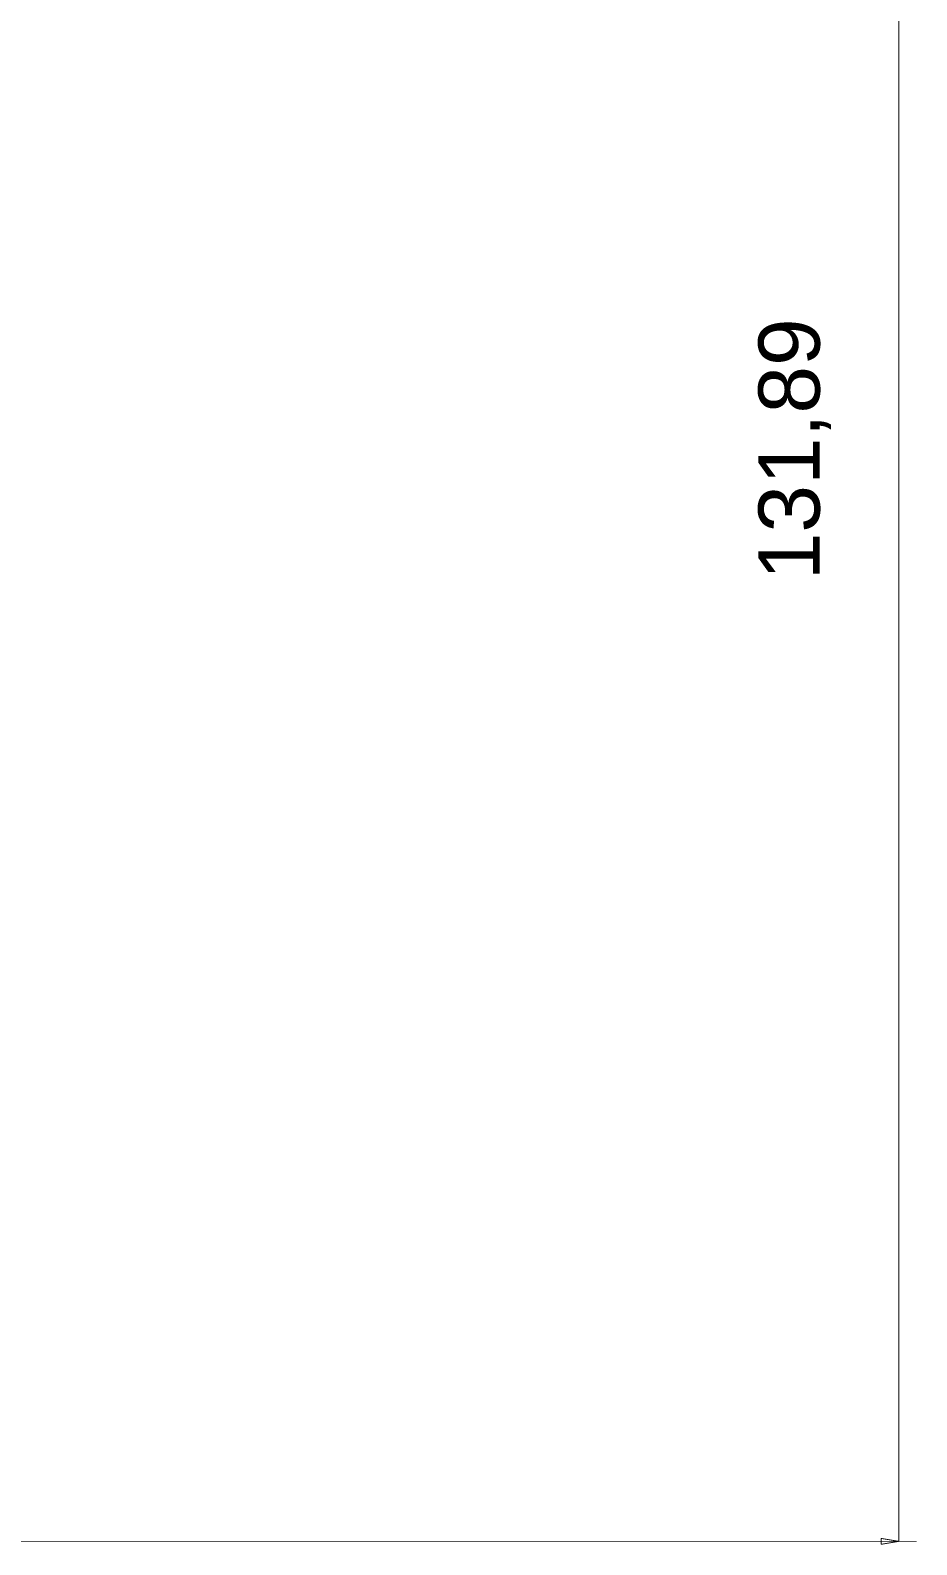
# Model space of a CAD drawing. Header units: millimetres. Extents: x 178 to 562, y 241 to 450.
# Drawn here: x 236.7 to 287.3, y 250 to 336.5 of the extents above; entities that cross this region are included whole.
import ezdxf

# ---------------------------------------------------------------- set-up
doc = ezdxf.new("R2010")
doc.units = ezdxf.units.MM
doc.layers.add('Mechanical1', color=6, linetype='Continuous')
doc.styles.add('Arial', font='arial.ttf', dxfattribs={"height": 0.2})

msp = doc.modelspace()

# ---------------------------------------------------------------- linework, layer by layer
at = {"layer": 'Mechanical1', "const_width": 0.05}
for points in [[(286.293, 250.21), (286.293, 382.099)], [(214.241, 250.21), (287.293, 250.21)], [(285.293, 250.043), (285.293, 250.377)], [(285.293, 250.377), (286.293, 250.21)], [(285.293, 250.21), (286.293, 250.21)], [(285.293, 250.043), (286.293, 250.21)]]:
    msp.add_lwpolyline(points, dxfattribs=at)
at = {"layer": 'Mechanical1', "const_width": 0.025}
for points in [[(285.281, 250.377, 1), (285.306, 250.377, 1)], [(285.281, 250.377, 1), (285.306, 250.377, 1)], [(285.281, 250.21, 1), (285.306, 250.21, 1)], [(285.281, 250.043, 1), (285.306, 250.043, 1)], [(285.281, 250.043, 1), (285.306, 250.043, 1)], [(286.281, 250.21, 1), (286.306, 250.21, 1)], [(286.281, 250.21, 1), (286.306, 250.21, 1)], [(286.281, 250.21, 1), (286.306, 250.21, 1)], [(286.281, 250.21, 1), (286.306, 250.21, 1)], [(287.281, 250.21, 1), (287.306, 250.21, 1)]]:
    msp.add_lwpolyline(points, format="xyb", close=True, dxfattribs=at)

# ---------------------------------------------------------------- texts
at = {"layer": 'Mechanical1', "style": 'Arial'}
msp.add_text('131,89', height=3.5, rotation=90, dxfattribs=at).set_placement((281.781, 305.077))

doc.saveas('drawing.dxf')
